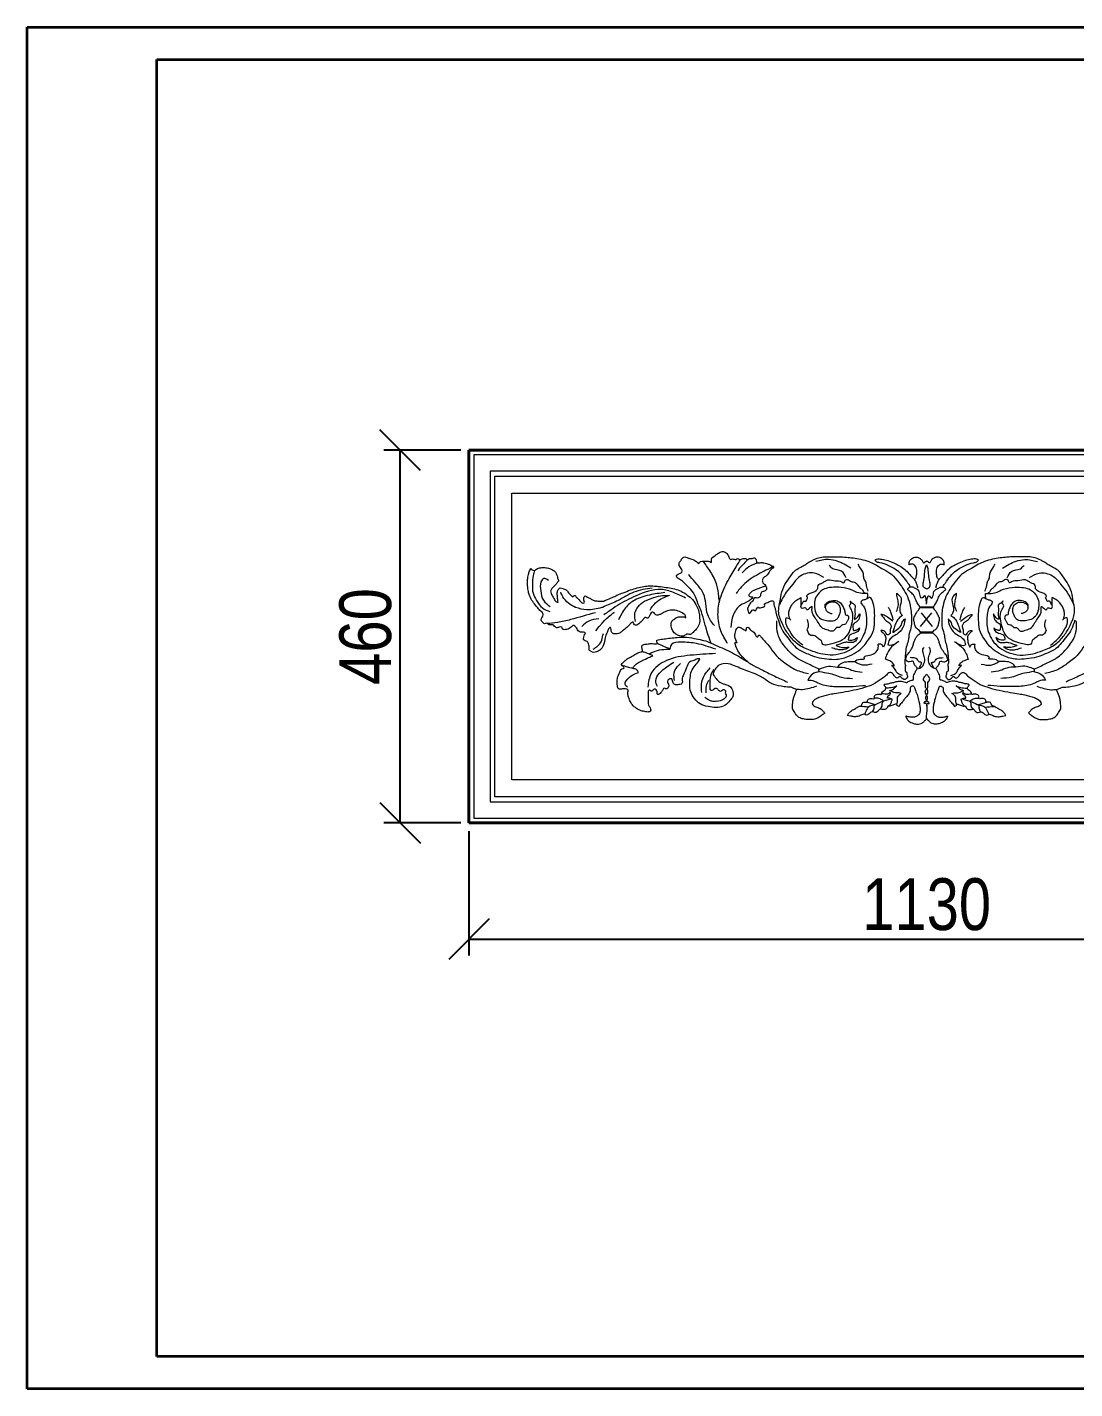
# Model space of a CAD drawing. Header units: millimetres. Extents: x 0 to 2376, y 0 to 1680.
# Drawn here: x 0 to 1293, y 0 to 1680 of the extents above; entities that cross this region are included whole.
import ezdxf

# ---------------------------------------------------------------- set-up
doc = ezdxf.new("R2010")
doc.units = ezdxf.units.MM
doc.layers.get('0').update_dxf_attribs({"lineweight": 35})
for name, color, linetype, lineweight in [('Архио', 252, 'Continuous', 40), ('ПВХ', 96, 'Continuous', 20), ('Размеры и Текст', 185, 'Continuous', 9)]:
    doc.layers.add(name, color=color, linetype=linetype, lineweight=lineweight)
doc.styles.add('Размер', font='arial.ttf', dxfattribs={"width": 0.8})
doc.dimstyles.new('M 1-1_h36_(M 1-8)', dxfattribs={"dimscale": 2, "dimtxt": 32, "dimasz": 25, "dimexe": 10, "dimexo": 5, "dimgap": 5, "dimtad": 1, "dimdec": 0, "dimtxsty": 'Размер', "dimblk": 'OBLIQUE', "dimcen": 2.5, "dimadec": 0, "dimazin": 0, "dimtfac": 1, "dimtdec": 0, "dimtmove": 0, "dimatfit": 3, "dimfxl": 0, "dimarcsym": 0})

# ---------------------------------------------------------------- blocks, each defined once
blk = doc.blocks.new('A$C49AA496E')
for p, q in [((0, 0), (0, 210)), ((0, 210), (297, 210)), ((20, 5), (20, 205)), ((20, 205), (292, 205)), ((292, 5), (20, 5)), ((297, 0), (0, 0))]:
    blk.add_line(p, q)
blk = doc.blocks.new('_Oblique')
at = {"color": 0, "linetype": 'ByBlock', "lineweight": -2}
blk.add_line((-0.5, -0.5), (0.5, 0.5), dxfattribs=at)
blk = doc.blocks.new('*D13')
at = {"layer": 'Defpoints', "color": 0, "transparency": 16777216}
for p in [(545.4, 698.2), (1675.4, 698.2), (1675.4, 554.8)]:
    blk.add_point(p, dxfattribs=at)
at = {"layer": 'Размеры и Текст', "color": 0, "lineweight": -2, "transparency": 16777216}
for p, q in [((545.4, 688.2), (545.4, 534.8)), ((1675.4, 688.2), (1675.4, 534.8)), ((545.4, 554.8), (1675.4, 554.8))]:
    blk.add_line(p, q, dxfattribs=at)
at = {"layer": 'Размеры и Текст', "color": 0, "lineweight": -2, "transparency": 16777216, "xscale": 50, "yscale": 50, "zscale": 50, "rotation": 180}
blk.add_blockref('_Oblique', (545.4, 554.8), dxfattribs=at)
at = {"layer": 'Размеры и Текст', "color": 0, "lineweight": -2, "transparency": 16777216, "xscale": 50, "yscale": 50, "zscale": 50}
blk.add_blockref('_Oblique', (1675.4, 554.8), dxfattribs=at)
at = {"layer": 'Размеры и Текст', "color": 0, "transparency": 16777216, "insert": (1110.4, 597.5), "char_height": 64, "attachment_point": 5, "style": 'Размер'}
blk.add_mtext('1130', dxfattribs=at)
blk = doc.blocks.new('*D14')
at = {"layer": 'Defpoints', "color": 0, "transparency": 16777216}
for p in [(460.4, 1158.2), (545.4, 1158.2), (545.4, 698.2)]:
    blk.add_point(p, dxfattribs=at)
at = {"layer": 'Размеры и Текст', "color": 0, "lineweight": -2, "transparency": 16777216}
for p, q in [((535.4, 1158.2), (440.4, 1158.2)), ((460.4, 698.2), (460.4, 1158.2)), ((535.4, 698.2), (440.4, 698.2))]:
    blk.add_line(p, q, dxfattribs=at)
at = {"layer": 'Размеры и Текст', "color": 0, "lineweight": -2, "transparency": 16777216, "xscale": 50, "yscale": 50, "zscale": 50}
for p, rotation in [((460.4, 1158.2), 90), ((460.4, 698.2), 270)]:
    blk.add_blockref('_Oblique', p, dxfattribs=dict(at, rotation=rotation))
at = {"layer": 'Размеры и Текст', "color": 0, "transparency": 16777216, "insert": (417.7, 928.2), "char_height": 64, "attachment_point": 5, "rotation": 90, "style": 'Размер'}
blk.add_mtext('460', dxfattribs=at)

msp = doc.modelspace()

# ---------------------------------------------------------------- linework, layer by layer
at = {"layer": 'Архио'}
for p, q in [((545.4, 1158.2), (1675.4, 1158.2)), ((545.4, 1158.2), (545.4, 698.2)), ((545.4, 698.2), (1675.4, 698.2))]:
    msp.add_line(p, q, dxfattribs=at)
at = {"layer": 'ПВХ'}
for p, q in [((1669.4, 1152.2), (551.4, 1152.2)), ((551.4, 1152.2), (551.4, 704.2)), ((1649.4, 1132.2), (571.4, 1132.2)), ((571.4, 1132.2), (571.4, 724.2)), ((577.4, 730.2), (577.4, 1126.2)), ((577.4, 1126.2), (1643.4, 1126.2)), ((598.4, 751.2), (598.4, 1105.2)), ((598.4, 1105.2), (1622.4, 1105.2)), ((1119, 964.4), (1101.8, 964.4)), ((1119, 963.5), (1101.8, 963.5)), ((1103, 940.7), (1116.7, 957.3)), ((1117.8, 940.7), (1104.1, 957.3)), ((1118.1, 933.5), (1102.7, 933.5)), ((1118.1, 932.4), (1102.7, 932.4)), ((1622.4, 751.2), (598.4, 751.2)), ((571.4, 724.2), (1649.4, 724.2)), ((1643.4, 730.2), (577.4, 730.2)), ((551.4, 704.2), (1669.4, 704.2))]:
    msp.add_line(p, q, dxfattribs=at)
for points in [[(844.4, 919.8), (842.8, 924), (839.1, 935.4), (835.3, 948.9), (831.1, 962), (828.1, 969.1), (825.1, 977.3), (819.2, 986.1), (812.2, 993.3), (809.9, 995.5), (805.6, 998.6), (801.9, 1001.6), (801.6, 1003.4), (803.6, 1005.2), (806.7, 1006.4), (808.2, 1007.7), (808.2, 1010.7), (804.9, 1015.9), (804.8, 1018.3), (806.5, 1021.6), (809.3, 1025.2), (810.4, 1026.1), (816.4, 1025), (821.7, 1023.4), (826.6, 1020.2), (828.8, 1017.9)], [(828.8, 1017.9), (831.4, 1020.7), (835.1, 1021.3), (840.8, 1021), (842.7, 1020.6), (844.4, 1019.7), (844.9, 1021.5), (845.4, 1025.2), (847.9, 1027.2), (851.1, 1029.4), (854.5, 1031.7), (859, 1033), (861.8, 1032.2), (865.3, 1028.5), (866.2, 1026.2), (868.5, 1023.3), (870.7, 1023.9), (875, 1023.4), (877.1, 1024.4), (879, 1023.2), (881.4, 1023.7), (883.8, 1024.5), (888, 1023.7), (888.9, 1023), (890.7, 1024.2), (894.4, 1024.4), (897.8, 1025.1), (899.2, 1024.1), (900.1, 1022.4), (900.4, 1019.5), (905, 1019.3), (909.3, 1019), (912.9, 1018.1), (916.6, 1016.9), (919.3, 1015.4), (921.4, 1014.4), (918.1, 1010.6), (914.3, 1005.1), (911.4, 1002.4), (908, 999.2), (907.6, 997.9), (907.6, 996), (908.9, 993.5), (910.7, 992.2), (912, 990.3), (912.6, 988.3), (912.5, 986.4), (910.1, 984.1), (906.5, 982.8), (905.6, 981.1), (905.3, 978.6), (904.2, 976.6), (901.3, 975.6), (898.5, 976.1), (897.1, 975.2), (896.2, 972.9), (892.9, 969.6), (890.5, 965.4), (889.4, 963.2), (890.1, 959.3), (891.1, 956.5)], [(942.6, 1002.9), (946.9, 1008.6), (953.5, 1013.1), (959.3, 1016.1), (963.6, 1019), (969.6, 1022.6), (977, 1025.4), (984.7, 1026.6), (993, 1026.4), (1001.9, 1026.7), (1011.5, 1026), (1019.7, 1025.2), (1029, 1023.6), (1038.9, 1020.6), (1046.2, 1017.4), (1055.2, 1012.2), (1064.9, 1006.5), (1073.5, 997.9), (1081, 987.5), (1086.6, 977.4), (1090.2, 966), (1091.5, 957), (1091.6, 946.2), (1091.5, 941.2), (1089, 932), (1087.5, 923), (1085.3, 915.1), (1084.1, 906.2), (1083.7, 901.3), (1083.4, 895.6)], [(1088.8, 1016.7), (1088.7, 1018.8), (1089.1, 1020.9), (1090.4, 1023), (1092.9, 1024.9), (1095.8, 1026.1), (1099.2, 1026), (1102.3, 1024.5), (1104.4, 1022.7), (1105.4, 1021.1)], [(1132, 1016.7), (1132.1, 1018.8), (1131.7, 1020.9), (1130.4, 1023), (1127.9, 1024.9), (1125, 1026.1), (1121.6, 1026), (1118.5, 1024.5), (1116.4, 1022.7), (1115.4, 1021.1)], [(1278.2, 1002.9), (1273.9, 1008.6), (1267.3, 1013.1), (1261.5, 1016.1), (1257.2, 1019), (1251.2, 1022.6), (1243.8, 1025.4), (1236.1, 1026.6), (1227.8, 1026.4), (1218.9, 1026.7), (1209.3, 1026), (1201.1, 1025.2), (1191.8, 1023.6), (1181.9, 1020.6), (1174.6, 1017.4), (1165.7, 1012.2), (1155.9, 1006.5), (1147.3, 997.9), (1139.8, 987.5), (1134.3, 977.4), (1130.6, 966), (1129.3, 957), (1129.2, 946.2), (1129.3, 941.2), (1131.8, 932), (1133.3, 923), (1135.5, 915.1), (1136.7, 906.2), (1137.1, 901.3), (1137.4, 895.6)], [(634.4, 948.7), (634.9, 950.3), (636.1, 952.3), (636.9, 954.8), (636.7, 956.8), (635, 958.7), (631.3, 962.3), (627.6, 967), (623, 972.8), (619.8, 979.9), (618.4, 985.3), (617.7, 993.1), (617.8, 998.4), (618.9, 1004.7), (620.2, 1009.1), (621.7, 1011.7), (622, 1012.1)], [(622, 1012.1), (622.7, 1011), (624.7, 1010), (626.6, 1009.8), (628.6, 1011.3), (634.1, 1013.1), (639, 1013.2), (645, 1012.2), (648.6, 1010.4), (652.1, 1007.6), (653.5, 1004.6), (654.6, 1001.4), (655, 999.3), (656, 997.9), (654.7, 995.1), (652.3, 992.1), (650.9, 990.9), (647.6, 987.4), (646.2, 984.3), (648.1, 978.7), (650.2, 975.1), (653.1, 971.1), (655.3, 970.4)], [(626.3, 1009.7), (624.6, 1003.4), (623.7, 992.9), (624.5, 981.5), (628.7, 972.8), (636.2, 963.4), (645.4, 958.9)], [(833.9, 1021.3), (843.5, 1007.7), (851.1, 991.5), (853.4, 977.7), (854.4, 970.3)], [(864.7, 919.5), (856.4, 935.4), (852.8, 955.5), (855.7, 975.3), (865.3, 997.5), (875.2, 1014.3), (880.8, 1023.4)], [(921.4, 1014.4), (902.7, 1005.1), (883.8, 991.5), (875.2, 981.3)], [(888.8, 1022.6), (883.2, 1016.4), (878.6, 1011.2), (877.8, 1008.8)], [(903, 1019), (890.8, 1014.3), (882.8, 1006.7)], [(1016.9, 1012.4), (999.9, 1021.2), (989.3, 1023.2), (973.7, 1020.7)], [(1011.1, 1000.5), (1005.4, 1008.7), (994.7, 1011.9), (990.2, 1016)], [(1038.4, 984.3), (1036.2, 991), (1035.2, 995.7), (1033, 1000.1), (1032.4, 1005.5), (1027.3, 1014.7), (1026, 1017.6)], [(1046.4, 1022.6), (1048.7, 1023.8), (1055, 1023.5), (1062.6, 1021.8), (1070.6, 1018.8), (1077, 1015.4), (1083.5, 1011.1), (1088.7, 1005.4), (1092.1, 1002), (1095.4, 998.6)], [(1086.8, 986.1), (1087.4, 987.4), (1088.1, 988), (1089.1, 988.9), (1089.6, 989.4), (1088, 993.2), (1085.8, 996.4), (1079.3, 1004.8), (1072.5, 1010.6), (1062.9, 1015.8), (1052.6, 1019.3), (1048.3, 1020.5), (1046.4, 1022.6)], [(1095.4, 998.6), (1096.9, 1000.4), (1098, 1003.9), (1098.2, 1008.6), (1098, 1011.7), (1096.5, 1014.7), (1094.6, 1016.8), (1092.3, 1017.5), (1090.6, 1017.4), (1088.8, 1016.7)], [(1105.4, 1021.1), (1105.6, 1020.3), (1106.5, 1019.2), (1107.5, 1019.1), (1108.2, 1019.9), (1109.1, 1020.7), (1110.4, 1021)], [(1110.4, 986.9), (1106.3, 989.9), (1106.5, 995.3), (1107.8, 1004), (1108.7, 1011.6), (1110.4, 1016.5)], [(1115.4, 1021.1), (1115.2, 1020.3), (1114.3, 1019.2), (1113.3, 1019.1), (1112.6, 1019.9), (1111.7, 1020.7), (1110.4, 1021)], [(1110.4, 986.9), (1114.5, 989.9), (1114.3, 995.3), (1113, 1004), (1112.1, 1011.6), (1110.4, 1016.5)], [(1125.4, 998.6), (1123.9, 1000.4), (1122.8, 1003.9), (1122.6, 1008.6), (1122.8, 1011.7), (1124.3, 1014.7), (1126.2, 1016.8), (1128.5, 1017.5), (1130.2, 1017.4), (1132, 1016.7)], [(1174.4, 1022.6), (1172.1, 1023.8), (1165.8, 1023.5), (1158.2, 1021.8), (1150.2, 1018.8), (1143.8, 1015.4), (1137.3, 1011.1), (1132.1, 1005.4), (1128.7, 1002), (1125.4, 998.6)], [(1134, 986.1), (1133.4, 987.4), (1132.7, 988), (1131.7, 988.9), (1131.2, 989.4), (1132.8, 993.2), (1135, 996.4), (1141.5, 1004.8), (1148.3, 1010.6), (1157.9, 1015.8), (1168.2, 1019.3), (1172.5, 1020.5), (1174.4, 1022.6)], [(1182.4, 984.3), (1184.6, 991), (1185.6, 995.7), (1187.8, 1000.1), (1188.4, 1005.5), (1193.5, 1014.7), (1194.8, 1017.6)], [(1203.9, 1012.4), (1220.9, 1021.2), (1231.5, 1023.2), (1247.1, 1020.7)], [(1209.7, 1000.5), (1215.4, 1008.7), (1226.1, 1011.9), (1230.6, 1016)], [(643.5, 997.4), (637.6, 999.7), (634.3, 995.7), (633.9, 984.6), (637.2, 973), (645.8, 965.2)], [(848.3, 941.6), (840.2, 954.8), (837.6, 969), (835, 980.9), (826.6, 992.9), (818.6, 1002.2), (816.6, 1004.5)], [(930, 949), (929, 952.1), (927.7, 959.3), (928.9, 969), (930.9, 980), (935.5, 992.3), (942.6, 1002.9)], [(983.5, 1000.9), (971.5, 1006.4), (955.2, 1003.1), (945.1, 993), (937.1, 982.8), (928.6, 967.5)], [(985.3, 963.4), (985.2, 967.3), (988.8, 971), (996.5, 972.7), (1002.8, 970.7), (1006.7, 966), (1008.8, 961.2), (1009.7, 957), (1010.2, 954.8), (1012.6, 954.6), (1013.6, 953.6), (1013.6, 949.1), (1011.8, 946.3), (1010.2, 943.3), (1007.3, 942.8), (1004.4, 940.8), (1002.8, 939.4), (1000, 939.5), (997.4, 937.3), (994.6, 934.9), (988.7, 935.9), (982.4, 938.3), (977.6, 943.8), (973.8, 949.8), (970.2, 955), (969, 959.2), (969, 963), (969.1, 965), (965.8, 963.1), (962.8, 961.2), (960.6, 963.6), (956, 963.1), (955.2, 965.4), (957, 969.3), (958.6, 971.7), (961.8, 971.8), (962.3, 973.7), (963.5, 975.7), (962.6, 977.7), (965.5, 981.1), (974.1, 985), (976.1, 988), (976.3, 991.1), (981.8, 994.4), (985.3, 996.7), (988.5, 998), (997.5, 997.1), (1005.7, 995.5), (1008.1, 994.4), (1009.8, 997.6), (1014.1, 998), (1018.3, 995.6), (1021.4, 995.3), (1024.4, 992.6), (1028.1, 988.4), (1031.4, 985.2), (1033.9, 982), (1035.2, 981.3)], [(1095.4, 998.6), (1097.5, 994), (1098.7, 990.6), (1099.1, 988.1)], [(1125.4, 998.6), (1123.3, 994), (1122.1, 990.6), (1121.7, 988.1)], [(1235.5, 963.4), (1235.6, 967.3), (1232, 971), (1224.3, 972.7), (1218, 970.7), (1214.1, 966), (1212, 961.2), (1211.1, 957), (1210.6, 954.8), (1208.2, 954.6), (1207.2, 953.6), (1207.2, 949.1), (1209, 946.3), (1210.6, 943.3), (1213.5, 942.8), (1216.4, 940.8), (1218, 939.4), (1220.8, 939.5), (1223.4, 937.3), (1226.2, 934.9), (1232.1, 935.9), (1238.4, 938.3), (1243.2, 943.8), (1247, 949.8), (1250.6, 955), (1251.8, 959.2), (1251.8, 963), (1251.7, 965), (1255, 963.1), (1258, 961.2), (1260.2, 963.6), (1264.8, 963.1), (1265.6, 965.4), (1263.8, 969.3), (1262.2, 971.7), (1259, 971.8), (1258.5, 973.7), (1257.3, 975.7), (1258.2, 977.7), (1255.3, 981.1), (1246.7, 985), (1244.7, 988), (1244.5, 991.1), (1239, 994.4), (1235.5, 996.7), (1232.3, 998), (1223.3, 997.1), (1215.1, 995.5), (1212.8, 994.4), (1211, 997.6), (1206.7, 998), (1202.5, 995.6), (1199.4, 995.3), (1196.4, 992.6), (1192.7, 988.4), (1189.4, 985.2), (1186.9, 982), (1185.6, 981.3)], [(1237.3, 1000.9), (1249.3, 1006.4), (1265.6, 1003.1), (1275.8, 993), (1283.7, 982.8), (1292.2, 967.5)], [(1290.8, 949), (1291.8, 952.1), (1293.1, 959.3), (1291.9, 969), (1289.9, 980), (1285.3, 992.3), (1278.2, 1002.9)], [(655.3, 970.4), (654.9, 973.8), (654.5, 978.5), (654.5, 983.5), (656.5, 986.9), (658.1, 988.4)], [(658.1, 988.4), (661.2, 987.3), (665.3, 985.7), (668.3, 982.3), (672.2, 978.2), (673.5, 977.3), (674.7, 978.3), (676.3, 979), (677.3, 977.7), (679.8, 975.1), (682.9, 971.4), (685.7, 969.6), (687.7, 969.6), (687.6, 971.9), (687.3, 974.4), (687.7, 977), (688.8, 978.3)], [(787.3, 982.5), (768.3, 979.4), (750, 973.1), (738.6, 963.6), (730, 948.9)], [(787.3, 982.5), (768.3, 979.4), (750, 973.1), (738.6, 963.6), (730, 948.9)], [(751.1, 946.7), (750, 955.5), (752.7, 962.8), (759.5, 970.2), (771.1, 975.5), (782, 978.4), (791.2, 979)], [(751.1, 946.7), (750, 955.5), (752.7, 962.8), (759.5, 970.2), (771.1, 975.5), (782, 978.4), (791.2, 979)], [(768.9, 960.8), (775.8, 969.8), (784.2, 975.5), (793.4, 979.2)], [(911.9, 990.5), (898.7, 985.9), (892.1, 981.3), (891.1, 978), (895.4, 977), (891.4, 972.4), (880.5, 966.8), (871.6, 954.5), (868.6, 939.3)], [(927.5, 948.3), (931.6, 937.2), (937.2, 928.7), (944.2, 920.1), (950.8, 913.3), (964, 906.7), (974.8, 902.7), (987.2, 900.6), (999, 900.1), (1015, 904.2), (1026.1, 910.6), (1034, 918.1), (1039.1, 925.1), (1045.1, 936.8), (1046.2, 948.6), (1046.1, 959.2), (1044.4, 969.4), (1040.3, 976.4), (1035.6, 974.1), (1030.3, 972.2), (1029.5, 971.3), (1032.4, 965.5), (1035.3, 957.5), (1036.1, 949.5), (1035.8, 940.4), (1033, 930.9), (1027.3, 921), (1017.5, 912.6), (1005.4, 907.2), (991.4, 905.3), (979.2, 907), (967, 910.8), (951.2, 918.9), (940.8, 929.6), (936.8, 935.3), (933.2, 941.9), (931, 947.2), (930, 949)], [(941.6, 949.6), (940.2, 956.2), (941.1, 961.2), (945, 968.6), (949.7, 973.1), (955.4, 976.5)], [(955.6, 967), (955.6, 971.1), (955.4, 976.5)], [(1037.7, 981.4), (1032.8, 981.3), (1024.8, 982.5), (1018.6, 985.3), (1005, 988.8), (992.8, 988.8), (984.4, 986.9), (975.9, 980.1), (972.4, 972.8), (972.1, 963.9), (974.6, 955.5), (979.9, 950.1), (986.9, 947.9), (993.1, 947.5), (999.4, 949.6), (1002, 953.3), (1004, 961.1), (1002.3, 966.8), (997.2, 970.4), (989, 969.4), (987.6, 968.5), (985.3, 964.6), (986, 961.3), (988.7, 958.2), (992.2, 956.8), (993.6, 956.6)], [(1037.1, 974.9), (1037.7, 978.2), (1037.7, 981.4)], [(1073.1, 959.1), (1075.4, 965.7), (1075.1, 972.2), (1073.7, 978.8), (1073.4, 981.6)], [(1073.4, 981.6), (1078.8, 975.4), (1077.9, 966.5), (1077.9, 957.7), (1080.5, 954.3)], [(1084.4, 899.6), (1085.1, 902.3), (1086.5, 905.8), (1088.6, 908), (1090.7, 911.2), (1091.9, 913), (1093.7, 917.5), (1095.1, 921.9), (1096.7, 925.7), (1098.5, 928.5), (1100.1, 930.3), (1101.9, 931.6), (1102.7, 932.4), (1101.9, 935), (1098.4, 938), (1095.8, 942.5), (1095.1, 946.5), (1094.5, 950.1), (1096.3, 954.4), (1098.5, 958.7), (1100.8, 961.4), (1101.8, 963.9), (1099.6, 968.6), (1097, 973.6), (1094, 979.5), (1090, 983.5), (1086.8, 986.1)], [(1110.4, 968.2), (1109.7, 974.5), (1108, 978.6), (1105.6, 976.5), (1104.5, 975.6), (1102.1, 980.6), (1100, 985.6), (1096.5, 987.5), (1092.6, 989.3), (1089.1, 988.9)], [(1110.4, 968.2), (1111.1, 974.5), (1112.8, 978.6), (1115.2, 976.5), (1116.3, 975.6), (1118.7, 980.6), (1120.8, 985.6), (1124.3, 987.5), (1128.2, 989.3), (1131.7, 988.9)], [(1136.4, 899.6), (1135.7, 902.3), (1134.3, 905.8), (1132.2, 908), (1130.1, 911.2), (1128.9, 913), (1127.1, 917.5), (1125.7, 921.9), (1124.1, 925.7), (1122.3, 928.5), (1120.7, 930.3), (1118.9, 931.6), (1118.1, 932.4), (1118.9, 935), (1122.4, 938), (1125, 942.5), (1125.7, 946.5), (1126.3, 950.1), (1124.5, 954.4), (1122.3, 958.7), (1120, 961.4), (1119, 963.9), (1121.2, 968.6), (1123.8, 973.6), (1126.8, 979.5), (1130.8, 983.5), (1134, 986.1)], [(1147.4, 981.6), (1142, 975.4), (1142.9, 966.5), (1142.9, 957.7), (1140.3, 954.3)], [(1147.7, 959.1), (1145.4, 965.7), (1145.7, 972.2), (1147.1, 978.8), (1147.4, 981.6)], [(1293.3, 948.3), (1289.2, 937.2), (1283.6, 928.7), (1276.6, 920.1), (1270, 913.3), (1256.8, 906.7), (1246, 902.7), (1233.6, 900.6), (1221.8, 900.1), (1205.8, 904.2), (1194.7, 910.6), (1186.8, 918.1), (1181.7, 925.1), (1175.7, 936.8), (1174.6, 948.6), (1174.7, 959.2), (1176.4, 969.4), (1180.5, 976.4), (1185.2, 974.1), (1190.5, 972.2), (1191.3, 971.3), (1188.4, 965.5), (1185.5, 957.5), (1184.7, 949.5), (1185, 940.4), (1187.8, 930.9), (1193.5, 921), (1203.3, 912.6), (1215.4, 907.2), (1229.4, 905.3), (1241.6, 907), (1253.8, 910.8), (1269.6, 918.9), (1280, 929.6), (1284, 935.3), (1287.6, 941.9), (1289.8, 947.2), (1290.8, 949)], [(1183.7, 974.9), (1183.1, 978.2), (1183.1, 981.4)], [(1183.1, 981.4), (1188, 981.3), (1196, 982.5), (1202.2, 985.3), (1215.8, 988.8), (1228, 988.8), (1236.4, 986.9), (1244.9, 980.1), (1248.4, 972.8), (1248.7, 963.9), (1246.2, 955.5), (1240.9, 950.1), (1233.9, 947.9), (1227.7, 947.5), (1221.4, 949.6), (1218.8, 953.3), (1216.8, 961.1), (1218.5, 966.8), (1223.6, 970.4), (1231.8, 969.4), (1233.2, 968.5), (1235.5, 964.6), (1234.8, 961.3), (1232.1, 958.2), (1228.6, 956.8), (1227.2, 956.6)], [(1265.2, 967), (1265.2, 971.1), (1265.4, 976.5)], [(1279.2, 949.6), (1280.6, 956.2), (1279.7, 961.2), (1275.8, 968.6), (1271.1, 973.1), (1265.4, 976.5)], [(891.1, 956.5), (893.4, 958.4), (895.1, 960.6), (897.2, 961), (899.1, 960.1), (900, 961), (901.1, 963.3), (902.4, 964.6), (903.3, 963.8), (905.1, 963.4), (907.9, 964.3), (909.3, 964.7), (910.5, 966.5), (910.3, 968.4), (912.4, 969.6), (915.7, 970.8), (919.5, 972.3), (921.2, 971.6), (921.6, 969.4), (923.2, 963.2), (924.4, 957.8), (925, 955.2), (926.1, 951.4), (927.5, 948.3)], [(962.8, 936.1), (967.6, 930), (970.9, 930), (975.9, 926.4), (980, 923.3), (981.1, 919.9), (993.7, 919.7), (1003.9, 922.8), (1013.6, 931.2), (1017.2, 940.2), (1019.2, 950.1), (1017.2, 961.8), (1015.4, 967.3), (1017, 969.1), (1016.1, 971.8), (1018.8, 969.5), (1021.9, 967), (1021.7, 961.4), (1021.9, 954.2), (1021.5, 949.4), (1024.4, 951.2), (1027.8, 956.2)], [(1069.1, 948.6), (1066.3, 958.3), (1063.1, 964)], [(1151.7, 948.6), (1154.5, 958.3), (1157.7, 964)], [(1258, 936.1), (1253.3, 930), (1249.9, 930), (1244.9, 926.4), (1240.8, 923.3), (1239.7, 919.9), (1227.1, 919.7), (1216.9, 922.8), (1207.2, 931.2), (1203.6, 940.2), (1201.6, 950.1), (1203.6, 961.8), (1205.4, 967.3), (1203.8, 969.1), (1204.7, 971.8), (1202, 969.5), (1198.9, 967), (1199.1, 961.4), (1198.9, 954.2), (1199.3, 949.4), (1196.4, 951.2), (1193, 956.2)], [(701.4, 957.6), (670.9, 949.1), (654.6, 945.4), (642.1, 944.1)], [(705.5, 950.1), (693.3, 947.1), (684.9, 940.7)], [(977.7, 887.9), (963.1, 894.8), (949.9, 901.7), (936.6, 914.3), (927.5, 928.8), (925.3, 941.1), (925.6, 947.7)], [(957.6, 917.4), (946.8, 927.1), (939.8, 937.5), (936.6, 945.4), (936.9, 951.2)], [(936.9, 951.2), (939.8, 950.8), (942.7, 948.5)], [(962.8, 936.1), (964.6, 942.2), (963, 949.2)], [(1027.8, 956.2), (1027.6, 952.4), (1024.4, 946.7), (1019.9, 943.3), (1019.5, 937.7), (1020.1, 935.7)], [(1068.8, 947.2), (1062, 952), (1056.6, 954.9), (1054, 955.4)], [(1054, 955.4), (1057.1, 951.5), (1060, 948), (1064.8, 944.6), (1066.5, 941.5), (1065.4, 936.4), (1065.4, 932.1)], [(1083.9, 950), (1082.2, 941.8), (1075.4, 932.4), (1068.8, 928.1), (1064.5, 924.1), (1062.6, 917.9)], [(1080.5, 954.3), (1075.9, 950.6), (1071.9, 943.5), (1069.7, 937.5), (1068.5, 933)], [(1068.5, 933), (1072.8, 936.1), (1078.8, 941.8), (1080.2, 945.8), (1083.9, 950)], [(1136.9, 950), (1138.6, 941.8), (1145.4, 932.4), (1152, 928.1), (1156.3, 924.1), (1158.3, 917.9)], [(1152.3, 933), (1148, 936.1), (1142, 941.8), (1140.6, 945.8), (1136.9, 950)], [(1140.3, 954.3), (1144.9, 950.6), (1148.9, 943.5), (1151.1, 937.5), (1152.3, 933)], [(1152, 947.2), (1158.8, 952), (1164.2, 954.9), (1166.8, 955.4)], [(1166.8, 955.4), (1163.7, 951.5), (1160.8, 948), (1156, 944.6), (1154.3, 941.5), (1155.4, 936.4), (1155.4, 932.1)], [(1193, 956.2), (1193.2, 952.4), (1196.4, 946.7), (1200.9, 943.3), (1201.3, 937.7), (1200.7, 935.7)], [(1243.1, 887.9), (1257.7, 894.8), (1270.9, 901.7), (1284.2, 914.3), (1293.3, 928.8), (1295.5, 941.1), (1295.2, 947.7)], [(1258, 936.1), (1256.2, 942.2), (1257.8, 949.2)], [(1263.2, 917.4), (1274, 927.1), (1281, 937.5), (1284.2, 945.4), (1284, 951.2)], [(1284, 951.2), (1281, 950.8), (1278.1, 948.5)], [(777.2, 923.9), (780.9, 924.5), (788, 925.4), (796.3, 926.5), (804.4, 927.2), (811, 927.5), (823.4, 925.9), (833.4, 923.9), (841.7, 921.2), (844.4, 919.8)], [(876.4, 920.1), (873.7, 928.4), (874.8, 935.3), (877.8, 939.7), (882.8, 938.1), (887.4, 935.1)], [(887.4, 935.1), (887.9, 937.7), (888.6, 939.5), (893.5, 936.1), (897.9, 932.2), (902, 927.7), (903.3, 929.7), (905.8, 927.9), (910.2, 922.8), (915.6, 916.8), (923.2, 906.3), (935.5, 895.8), (948.9, 887.2), (964.6, 882.5)], [(1024.9, 926.9), (1023.3, 923.5), (1019.5, 921), (1013.6, 921), (1008.8, 920.8), (1003.2, 918.8), (998.5, 917.4)], [(1027.4, 938.8), (1026.2, 935.5), (1021.5, 932.5), (1014.9, 928.9), (1013.8, 925.3), (1013.6, 924)], [(1013.6, 924), (1016.7, 923.5), (1022.2, 925.1), (1024.9, 926.9)], [(1020.1, 935.7), (1024.2, 936.4), (1027.4, 938.8)], [(1065.4, 932.1), (1062.3, 930.1), (1058.3, 934.7), (1054, 935.5)], [(1054, 935.5), (1057.4, 931.8), (1059.4, 929), (1059.7, 923.6), (1058.8, 918.7), (1057.1, 915)], [(1155.4, 932.1), (1158.5, 930.1), (1162.5, 934.7), (1166.8, 935.5)], [(1166.8, 935.5), (1163.4, 931.8), (1161.4, 929), (1161.1, 923.6), (1162, 918.7), (1163.7, 915)], [(1193.4, 938.8), (1194.6, 935.5), (1199.3, 932.5), (1205.9, 928.9), (1207, 925.3), (1207.2, 924)], [(1200.7, 935.7), (1196.6, 936.4), (1193.4, 938.8)], [(1195.9, 926.9), (1197.5, 923.5), (1201.3, 921), (1207.2, 921), (1212, 920.8), (1217.6, 918.8), (1222.3, 917.4)], [(1207.2, 924), (1204.1, 923.5), (1198.6, 925.1), (1195.9, 926.9)], [(1333.4, 935.1), (1332.9, 937.7), (1332.2, 939.5), (1327.3, 936.1), (1322.9, 932.2), (1318.8, 927.7), (1317.5, 929.7), (1315, 927.9), (1310.6, 922.8), (1305.2, 916.8), (1297.6, 906.3), (1285.3, 895.8), (1271.9, 887.2), (1256.2, 882.5)], [(780.2, 856.9), (778.5, 856.7), (777.6, 858.3), (777.8, 860.3), (776.6, 862.3), (774.1, 863.4), (772.4, 862), (771.1, 860.9), (769.9, 861.1), (768.8, 862.2), (767.1, 861.3), (766.6, 857.3), (766.6, 853), (766.7, 847.2), (767.2, 843.3), (769.1, 840.2), (769.7, 837.3), (768.1, 835.4), (763.9, 835.4), (757.8, 836.6), (752.2, 839.4), (747.1, 844), (744.1, 848.8), (742.1, 854.7), (741.5, 858.6), (741.5, 862.5), (738.5, 863.6), (733.7, 863.4), (730.7, 863.3), (728.4, 869.5), (729.3, 878.8), (732.4, 886.1), (734.3, 888.5), (736.8, 889.4), (735.6, 891.3), (733.8, 892.7), (737, 897.5), (740.8, 900.6), (746, 903.5), (751.7, 906.7), (756.2, 909), (759.3, 910), (759.1, 913.6), (758.9, 916.7), (760.3, 917.9), (765, 918.9), (770.7, 919.5), (776.1, 919.2), (778, 919.6)], [(768.4, 906.4), (762.8, 908.4), (758.6, 909.6)], [(772.5, 904.6), (768.4, 906.5), (772.3, 909), (783.3, 912), (793.8, 912.8)], [(778, 919.6), (777.5, 921.5), (777.3, 923.1), (777.2, 923.9)], [(793.8, 912.8), (783.6, 917), (778, 919.6)], [(850.1, 912.6), (826.4, 919.5), (807, 921.2), (795.4, 918.2), (793.4, 912.9)], [(844.4, 919.8), (865.7, 910.4), (885.2, 899.5), (896.7, 892.4), (908.2, 886.5), (923, 879.1), (938.7, 872)], [(873.8, 920.4), (874.8, 921.1), (876.4, 920.1)], [(890.5, 896.2), (881, 905.3), (876.3, 912.4), (873.8, 920.4)], [(1014.9, 915.4), (1009.1, 912), (1005.2, 911.8), (999.1, 912.4), (993.3, 914.3)], [(998.5, 917.4), (1003, 915.6), (1010.4, 914.7), (1014.9, 915.4)], [(1035.8, 904.3), (1043.9, 906.4), (1049.3, 910.8), (1050.8, 916.2), (1050.6, 918.9)], [(1057.1, 915), (1054.7, 918.4), (1050.6, 918.9)], [(1076, 922.1), (1067.2, 915.3), (1062.3, 908.4), (1059.8, 902.3), (1059.1, 899.8)], [(1074.5, 921.1), (1065, 917.3), (1062.5, 917.8)], [(1098.9, 888.4), (1104.4, 890.7), (1107.1, 894.8), (1107.9, 901.9), (1106.1, 908.3), (1106.4, 913.7), (1107.4, 914.9)], [(1121.9, 888.4), (1116.4, 890.7), (1113.7, 894.8), (1112.9, 901.9), (1114.7, 908.3), (1114.4, 913.7), (1113.4, 914.9)], [(1144.8, 922.1), (1153.6, 915.3), (1158.5, 908.4), (1161, 902.3), (1161.7, 899.8)], [(1146.3, 921.1), (1155.8, 917.3), (1158.3, 917.8)], [(1163.7, 915), (1166.1, 918.4), (1170.2, 918.9)], [(1185, 904.3), (1176.9, 906.4), (1171.5, 910.8), (1170, 916.2), (1170.2, 918.9)], [(1222.3, 917.4), (1217.8, 915.6), (1210.4, 914.7), (1205.9, 915.4)], [(1205.9, 915.4), (1211.7, 912), (1215.6, 911.8), (1221.7, 912.4), (1227.5, 914.3)], [(1376.4, 919.8), (1355.1, 910.4), (1335.6, 899.5), (1324.1, 892.4), (1312.6, 886.5), (1297.8, 879.1), (1282.1, 872)], [(751.2, 887.8), (741.6, 890.4), (733.8, 892.7)], [(751.2, 887.8), (748.2, 889.5), (749.8, 892.2), (759.6, 898.6), (767.2, 902.2), (772.5, 904.6)], [(849.9, 907.1), (818.5, 905), (789.3, 898.5), (770.5, 882.8), (766.1, 865.9)], [(778.2, 866.5), (775.9, 873.7), (780.4, 882.8), (790, 891.2), (798.1, 896.7)], [(830.5, 900.8), (827.6, 900.5), (822.9, 898.7), (817.8, 896.6), (814, 889.8), (810.2, 881), (808.6, 875.4), (808.2, 870.2), (805.8, 869.2), (800.4, 868.7), (798.5, 869.5), (796.7, 873.4), (795.8, 875.9), (792.3, 875.3), (790.3, 872.9), (792.1, 867.9), (790.8, 864.5), (788.2, 863.7), (786.8, 864.4), (784.8, 862.6), (782.3, 859.2), (780.2, 856.9)], [(799, 873.9), (798.7, 882.8), (802.4, 890.6), (806.5, 894.8)], [(984.8, 833.8), (981.2, 831.1), (976.4, 827.9), (970.9, 826), (962.7, 825.8), (956.9, 826.8), (951.6, 829.1), (947.5, 834.4), (944.9, 839.3), (944.9, 843.7), (945.4, 849), (946.5, 853.3), (948.1, 857.9), (949.5, 861.5), (949.8, 862.2), (946.6, 864.1), (943.2, 865.6), (938.5, 865.9), (930.8, 866.8), (918.7, 870.3), (909.6, 876.4), (897.3, 882.7), (879.8, 889.3), (870.9, 893), (859.3, 894.6), (851.6, 891), (848.8, 886.9), (847, 881.5), (848.4, 879.1), (852.5, 873.8), (858.2, 870.3), (862.2, 869.1), (867.1, 867.1), (870.7, 862.2), (871.2, 854.3), (867.6, 849.1), (861.1, 843.1), (853, 840.8), (843.3, 841.3), (832.7, 844), (825.5, 849.8), (819.9, 857.9), (817.9, 866.7), (818.5, 877), (820.1, 885.3), (824.8, 892.5), (829.3, 898.4), (830.5, 900.8)], [(978, 884.9), (977.1, 886.7), (981.3, 889.4), (989.1, 891.5), (1000.4, 890.3)], [(1000.4, 890.3), (1005.5, 895.4), (1013.5, 897.3), (1021.4, 897.3)], [(1021.4, 897.3), (1028.7, 900.3), (1033.7, 901.3), (1033.3, 901.9), (1035.8, 904.3)], [(1043, 894.2), (1031.1, 892.9), (1021.4, 897.3)], [(1080.5, 879.9), (1073.1, 884.2), (1070.7, 888.9), (1067.5, 892.9), (1070.4, 892), (1069.5, 894.2), (1065.1, 898), (1059.3, 900.3)], [(1101.2, 889), (1103.7, 893.9), (1104.2, 896.3), (1102, 896.5), (1099.5, 899.2), (1095.1, 901.7), (1093.4, 901.7), (1090.2, 902.2)], [(1119.6, 889), (1117.1, 893.9), (1116.6, 896.3), (1118.8, 896.5), (1121.3, 899.2), (1125.7, 901.7), (1127.4, 901.7), (1130.6, 902.2)], [(1140.3, 879.9), (1147.7, 884.2), (1150.1, 888.9), (1153.3, 892.9), (1150.4, 892), (1151.3, 894.2), (1155.7, 898), (1161.5, 900.3)], [(1177.8, 894.2), (1189.7, 892.9), (1199.4, 897.3)], [(1199.4, 897.3), (1192.1, 900.3), (1187.1, 901.3), (1187.5, 901.9), (1185, 904.3)], [(1220.4, 890.3), (1215.3, 895.4), (1207.3, 897.3), (1199.4, 897.3)], [(1242.8, 884.9), (1243.7, 886.7), (1239.5, 889.4), (1231.7, 891.5), (1220.4, 890.3)], [(1236, 833.8), (1239.6, 831.1), (1244.4, 827.9), (1249.9, 826), (1258.1, 825.8), (1263.9, 826.8), (1269.2, 829.1), (1273.3, 834.4), (1275.9, 839.3), (1275.9, 843.7), (1275.4, 849), (1274.3, 853.3), (1272.7, 857.9), (1271.3, 861.5), (1271, 862.2), (1274.2, 864.1), (1277.6, 865.6), (1282.3, 865.9), (1290, 866.8), (1302.1, 870.3), (1311.2, 876.4), (1323.5, 882.7), (1341, 889.3), (1349.9, 893), (1361.5, 894.6), (1369.2, 891), (1372.1, 886.9), (1373.8, 881.5), (1372.4, 879.1), (1368.3, 873.8), (1362.6, 870.3), (1358.6, 869.1), (1353.7, 867.1), (1350.1, 862.2), (1349.6, 854.3), (1353.2, 849.1), (1359.8, 843.1), (1367.8, 840.8), (1377.5, 841.3), (1388.1, 844), (1395.3, 849.8), (1400.9, 857.9), (1402.9, 866.7), (1402.3, 877), (1400.7, 885.3), (1396, 892.5), (1391.5, 898.4), (1390.3, 900.8)], [(741, 865.8), (738.1, 869.2), (743.6, 877.9), (752.3, 883), (754.8, 883.6)], [(754.8, 883.6), (754, 885.5), (751.2, 887.8)], [(832.8, 859.1), (832.6, 869.8), (834.8, 878.2), (843.3, 889.4)], [(841.2, 873.9), (838.2, 867.3), (837.8, 858.6)], [(851.4, 848.4), (860.3, 851.5), (863.2, 856.4), (862, 858.2), (862.4, 859.8), (860.3, 862.5), (858.7, 862.3), (855.9, 860.4), (853.2, 862.5), (850.1, 864.1), (846.3, 862.1), (844.2, 861.4), (843, 866.3), (843.2, 874.7), (845.9, 884.9), (847.5, 887.9)], [(978, 884.9), (969.4, 881.9), (963.7, 874.5)], [(963.7, 874.5), (971.7, 873.3), (975.9, 871.2), (984.6, 868.2), (1002.8, 866.4), (1019.8, 866.7), (1034.8, 867.9)], [(978, 884.9), (989.6, 882.9), (997, 880.9), (1005.4, 877.9), (1018.9, 876.6)], [(1000.4, 890.3), (1011.5, 889.3), (1019.5, 886.1), (1030.9, 884.4)], [(1110.4, 828.3), (1110.5, 832.6), (1111.1, 836.7), (1110.7, 842.6), (1111.1, 845.5), (1113.5, 845.7), (1111.1, 848.7), (1109.2, 852.2), (1110.1, 855.6), (1111.8, 858.2), (1111.4, 862.3), (1109, 865.5), (1108.8, 871.3), (1106.4, 876), (1107.7, 878.4), (1110.4, 881.9)], [(1257.1, 874.5), (1249.1, 873.3), (1244.9, 871.2), (1236.2, 868.2), (1218, 866.4), (1201, 866.7), (1186.1, 867.9)], [(1220.4, 890.3), (1209.3, 889.3), (1201.3, 886.1), (1189.9, 884.4)], [(1242.8, 884.9), (1231.2, 882.9), (1223.8, 880.9), (1215.4, 877.9), (1201.9, 876.6)], [(1242.8, 884.9), (1251.4, 881.9), (1257.1, 874.5)], [(974.4, 867.1), (957, 862.6), (953.2, 862.7), (949.6, 862.9)], [(1012.7, 830.7), (1014.7, 834.1), (1018.5, 837.3), (1022.4, 839.3), (1025.2, 841.2), (1028, 842.3), (1030.2, 843.7), (1030.6, 845.2), (1031.7, 846.9), (1034, 847.3), (1036.6, 847.3), (1037.2, 847.9), (1037.3, 849.1), (1038.5, 850.7), (1043.3, 851.6), (1045.7, 851.6), (1046, 852.1), (1045.6, 853.9), (1046.4, 855.4), (1048.3, 856.6), (1051.5, 857.2), (1053.1, 857), (1054.3, 856.5), (1055.2, 858.6), (1056.7, 860.8), (1059, 862.3), (1059.8, 863.6), (1060, 865.5), (1058.9, 866.9), (1058.2, 867.8), (1057.7, 868.7)], [(1065.6, 859.2), (1061.9, 857.2), (1058.8, 857.2), (1054.9, 857.3)], [(1057.7, 868.7), (1059.4, 869.6), (1062, 869.8), (1064.1, 870.1), (1066.2, 871), (1068.8, 871.3), (1072.9, 872.5), (1075.7, 873.1), (1079.2, 873.1), (1082.4, 872.4), (1085.2, 871.6), (1085.8, 871.4)], [(1073.8, 867.4), (1068.6, 865.2), (1064.7, 864.7), (1061.2, 864.3), (1060, 864.4)], [(1062.1, 852), (1062.7, 854.7), (1065.4, 856.9), (1065.6, 859.2)], [(1064.5, 861.3), (1068.6, 862.9), (1071.3, 865.2), (1073.8, 867.4)], [(1079.1, 858), (1073.6, 858.8), (1070.1, 859), (1066.6, 860.8), (1064.5, 861.3)], [(1073.4, 844.1), (1074.4, 848.5), (1074.6, 853.2), (1076.4, 855.9), (1079.1, 858)], [(1094.8, 866.3), (1093.4, 867.1), (1091.4, 866.1), (1090, 865), (1090.1, 862.9), (1088.9, 858.5), (1085.9, 854.3), (1082.9, 850.9), (1080.2, 847), (1076.5, 842.7), (1076.3, 842)], [(1094.8, 866.3), (1096.6, 861.5), (1099.1, 855), (1100.9, 848.1), (1102, 842.8), (1102.4, 837.8), (1101.4, 833.1), (1098.3, 829.9), (1094.3, 828.6), (1088.7, 829), (1086.4, 829.4), (1084.6, 829.9), (1085.6, 827.3), (1088.3, 823.9), (1094.1, 821), (1099, 820.1), (1104.8, 821.4), (1107.4, 823.7), (1110.1, 826.7), (1110.4, 828.3)], [(1126, 866.3), (1124.2, 861.5), (1121.7, 855), (1119.9, 848.1), (1118.8, 842.8), (1118.4, 837.8), (1119.4, 833.1), (1122.5, 829.9), (1126.5, 828.6), (1132.1, 829), (1134.4, 829.4), (1136.2, 829.9), (1135.2, 827.3), (1132.5, 823.9), (1126.7, 821), (1121.8, 820.1), (1116, 821.4), (1113.4, 823.7), (1110.8, 826.7), (1110.4, 828.3)], [(1126, 866.3), (1127.4, 867.1), (1129.4, 866.1), (1130.8, 865), (1130.7, 862.9), (1131.9, 858.5), (1134.9, 854.3), (1137.9, 850.9), (1140.6, 847), (1144.3, 842.7), (1144.5, 842)], [(1163.1, 868.7), (1161.4, 869.6), (1158.8, 869.8), (1156.7, 870.1), (1154.6, 871), (1152, 871.3), (1147.9, 872.5), (1145.1, 873.1), (1141.6, 873.1), (1138.4, 872.4), (1135.6, 871.6), (1135, 871.4)], [(1141.7, 858), (1147.2, 858.8), (1150.7, 859), (1154.2, 860.8), (1156.3, 861.3)], [(1147.4, 844.1), (1146.4, 848.5), (1146.2, 853.2), (1144.4, 855.9), (1141.7, 858)], [(1147, 867.4), (1152.2, 865.2), (1156.1, 864.7), (1159.6, 864.3), (1160.8, 864.4)], [(1156.3, 861.3), (1152.2, 862.9), (1149.5, 865.2), (1147, 867.4)], [(1158.7, 852), (1158.1, 854.7), (1155.4, 856.9), (1155.2, 859.2)], [(1155.2, 859.2), (1158.9, 857.2), (1162, 857.2), (1165.9, 857.3)], [(1208.1, 830.7), (1206.1, 834.1), (1202.3, 837.3), (1198.4, 839.3), (1195.6, 841.2), (1192.8, 842.3), (1190.6, 843.7), (1190.2, 845.2), (1189.1, 846.9), (1186.8, 847.3), (1184.2, 847.3), (1183.6, 847.9), (1183.5, 849.1), (1182.3, 850.7), (1177.5, 851.6), (1175.1, 851.6), (1174.8, 852.1), (1175.2, 853.9), (1174.4, 855.4), (1172.5, 856.6), (1169.3, 857.2), (1167.7, 857), (1166.5, 856.5), (1165.6, 858.6), (1164.1, 860.8), (1161.8, 862.3), (1161, 863.6), (1160.8, 865.5), (1161.9, 866.9), (1162.6, 867.8), (1163.1, 868.7)], [(1246.4, 867.1), (1263.8, 862.6), (1267.6, 862.7), (1271.2, 862.9)], [(851.4, 848.4), (845.1, 848.3), (841.7, 849.9), (836.5, 852.9)], [(969, 845), (971.1, 842.6), (976.4, 840.5), (981.2, 837.7), (983.4, 835.2), (984.8, 833.8)], [(1076.3, 842), (1074.5, 842.8), (1073.4, 844), (1073.8, 844.8), (1070.9, 844.2), (1068.7, 843.4), (1066.1, 842.5), (1063.8, 842.4), (1063, 842.6), (1061.8, 840.8), (1058.6, 838.3), (1056.3, 838), (1052.8, 838.5), (1050.5, 836.2), (1047.9, 834.6), (1045.3, 834.8), (1043, 835.3), (1040.6, 834), (1038.4, 832), (1036.3, 831.2), (1033.8, 832.3), (1031.7, 832), (1027, 830.1), (1020.9, 829.2), (1016.3, 830.1), (1012.7, 830.7)], [(1038.7, 841.2), (1026.8, 841.9)], [(1065.8, 850.8), (1054.5, 847.5), (1045.5, 843.6), (1040.1, 842.2), (1036.8, 838.9), (1034.1, 832.2)], [(1046.6, 843.9), (1041.9, 845.5), (1036.2, 847.1)], [(1043.5, 835.2), (1045.5, 839.7), (1046.6, 843.9), (1047.5, 844.2)], [(1057.2, 848.6), (1052.9, 851.2), (1050, 852), (1046, 852.2)], [(1052.2, 838.1), (1055.3, 842.8), (1055.5, 845.4), (1057.2, 848.6)], [(1067.8, 850.8), (1063.7, 852.2), (1062.1, 852)], [(1063.7, 842.4), (1066.2, 845.7), (1067.4, 849.1), (1067.8, 850.4), (1067.8, 850.8)], [(1144.5, 842), (1146.3, 842.8), (1147.4, 844), (1147, 844.8), (1149.9, 844.2), (1152.1, 843.4), (1154.7, 842.5), (1157, 842.4), (1157.8, 842.6), (1159, 840.8), (1162.2, 838.3), (1164.5, 838), (1168, 838.5), (1170.3, 836.2), (1172.9, 834.6), (1175.5, 834.8), (1177.8, 835.3), (1180.2, 834), (1182.4, 832), (1184.5, 831.2), (1187, 832.3), (1189.1, 832), (1193.8, 830.1), (1199.9, 829.2), (1204.5, 830.1), (1208.1, 830.7)], [(1153, 850.8), (1157.1, 852.2), (1158.7, 852)], [(1157.1, 842.4), (1154.6, 845.7), (1153.4, 849.1), (1153, 850.4), (1153, 850.8)], [(1155, 850.8), (1166.3, 847.5), (1175.3, 843.6), (1180.7, 842.2), (1184, 838.9), (1186.7, 832.2)], [(1163.6, 848.6), (1167.9, 851.2), (1170.8, 852), (1174.8, 852.2)], [(1168.6, 838.1), (1165.5, 842.8), (1165.3, 845.4), (1163.6, 848.6)], [(1177.3, 835.2), (1175.3, 839.7), (1174.2, 843.9), (1173.3, 844.2)], [(1174.2, 843.9), (1178.9, 845.5), (1184.6, 847.1)], [(1182.1, 841.2), (1194, 841.9)], [(1251.8, 845), (1249.7, 842.6), (1244.4, 840.5), (1239.6, 837.7), (1237.4, 835.2), (1236, 833.8)]]:
    msp.add_spline(points, degree=3, dxfattribs=at)
for points, knots in [([(712, 965.1), (710.8, 964.2), (704, 962.4), (692.4, 960.1), (678, 963.1), (667.8, 969), (661.6, 975.9), (659.4, 981), (658.6, 982.9)], [82.990824, 82.990824, 82.990824, 82.990824, 85.273688, 103.884685, 118.016016, 128.339249, 138.825841, 145.002586, 145.002586, 145.002586, 145.002586]), ([(688.8, 978.3), (689.8, 977.8), (691.9, 976.5), (695.4, 975.1), (698.8, 972.5), (703.6, 972.1), (707.8, 971.4), (710.6, 971.8), (712, 972)], [0, 0, 0, 0, 3.372233, 7.427737, 11.401204, 15.789369, 21.4355, 24.211613, 24.211613, 24.211613, 24.211613]), ([(712, 972), (713.5, 972.6), (717.5, 974.2), (723.3, 976.6), (729.4, 980.1), (736.6, 982.3), (744.3, 985.8), (752.8, 988.1), (760.8, 990), (768.6, 991.1), (775.6, 990.3), (783, 989.7), (790.7, 988.5), (799.3, 987.2), (807.5, 984.3), (814.8, 979.6), (822.2, 973.8), (826.6, 966.2), (829.7, 958.4), (830.2, 950.9), (830.4, 943.2), (826.3, 937.6), (822.5, 933.7), (820.1, 931.5), (818, 930.3), (816.1, 931.1), (814.6, 931.1), (813.9, 931)], [43.060569, 43.060569, 43.060569, 43.060569, 47.853283, 56.086714, 61.755149, 68.979639, 78.470505, 87.181993, 95.457177, 103.046881, 110.578403, 116.431144, 125.440483, 133.984437, 142.364636, 151.386786, 160.046536, 170.050475, 177.490838, 185.001259, 192.494735, 199.73061, 205.037613, 208.592737, 209.786771, 211.980818, 214.172429, 214.172429, 214.172429, 214.172429]), ([(771.4, 987.8), (763.7, 986.8), (748.7, 984.6), (731, 972.7), (718.4, 967.5), (712.4, 965.2), (712, 965.1)], [0, 0, 0, 0, 22.909201, 44.832435, 62.801955, 64.052078, 64.052078, 64.052078, 64.052078]), ([(812.9, 975.7), (807.9, 978.1), (798.3, 982.9), (777.2, 988.9), (753.1, 979.3), (732.1, 969.3), (719.6, 960.2), (714, 956.4), (712, 955)], [0, 0, 0, 0, 16.634064, 32.194211, 64.110972, 90.003464, 102.775896, 110.191446, 110.191446, 110.191446, 110.191446]), ([(701.8, 935.4), (714.7, 950.7), (719.3, 954), (723.8, 957.4), (725.1, 958.4)], [52.020121, 52.020121, 52.020121, 52.020121, 64.08805, 68.872038, 68.872038, 68.872038, 68.872038]), ([(813.9, 931), (812.7, 930.1), (809.8, 927.9), (804.4, 929.3), (799.4, 931.6), (796, 936.4), (794.8, 941.8), (795.2, 947.5), (799.6, 950), (803.5, 953.3), (807.9, 952), (810.9, 953.1), (813.6, 950.5), (812.8, 954.8), (809.3, 956.9), (803.4, 960.2), (796, 961.4), (789.2, 959.8), (784.6, 956.9), (780.9, 955.3), (777.4, 953.7), (775.1, 956.2), (773.5, 958), (770.9, 958.4), (769.2, 955.8), (768.2, 953.3), (765.9, 949.7), (762.8, 952.8), (760.4, 948.8), (757.5, 946.1), (754.7, 943.2), (751.1, 941.6), (748.7, 943.4), (748.6, 946.5), (745.2, 945), (743.2, 941.8), (738.7, 938.2), (734.5, 934.5), (730.2, 931.6), (726.3, 931.3), (722.3, 931.5), (721, 934.5), (720.6, 936.8), (720.9, 940.4), (717.2, 937.9), (716.8, 934.2), (713.8, 929.9), (713.4, 925.6), (712.8, 921.7)], [0, 0, 0, 0, 4.418692, 10.336044, 15.127689, 20.890469, 27.09411, 31.84418, 36.426843, 41.56356, 46.071454, 49.049051, 51.064685, 53.204189, 57.111577, 64.546993, 72.62874, 79.270247, 84.936983, 88.666596, 91.904659, 94.999211, 97.53534, 99.244597, 101.829865, 105.479265, 108.847518, 110.938869, 115.140061, 118.7484, 123.875164, 126.970459, 129.38694, 131.708028, 133.915653, 137.632298, 143.786291, 150.643507, 154.72407, 158.704516, 162.465148, 165.448491, 167.369867, 170.274298, 172.281521, 176.93238, 181.766381, 187.910019, 187.910019, 187.910019, 187.910019]), ([(712.8, 921.7), (710.8, 915.7), (709.3, 914.1), (707.1, 911), (703.3, 909.6), (699.6, 908.3), (696.3, 909.3), (693.5, 911.6), (693.7, 915.8), (693.4, 919.3), (691.4, 922.4), (689, 922.8), (686.1, 924.3), (687.6, 927.5), (687.7, 930.1), (690.7, 934.3), (683.4, 932.7), (680.1, 935.1), (678.9, 937.8), (677.4, 940.1), (674.1, 943.2), (670.3, 937.8), (665.8, 936.6), (660.5, 936.5), (660.3, 940.6), (656.5, 939.7), (653.5, 938.5), (650.9, 940.4), (649.3, 943.8), (645.3, 941.7), (642.7, 943.5), (640.8, 945.5), (638.8, 943.4), (636.6, 945.3), (635.3, 946.9), (634.6, 948.3), (634.4, 948.7)], [213.34781, 213.34781, 213.34781, 213.34781, 215.942445, 219.78858, 224.477778, 227.80761, 231.160533, 234.463182, 237.629766, 243.048775, 245.164462, 247.819959, 250.412676, 253.216005, 256.566534, 258.868886, 265.194189, 268.235319, 271.225625, 273.762746, 276.965192, 282.306048, 288.39808, 292.306746, 294.696139, 297.746926, 301.336867, 304.218389, 306.525088, 311.520441, 313.270252, 316.084998, 317.96267, 319.925403, 323.318531, 324.596773, 324.596773, 324.596773, 324.596773]), ([(698.8, 912.5), (702.8, 915.2), (709.2, 919.5), (710.1, 927.7), (711.2, 931.2), (711.5, 931.9)], [0, 0, 0, 0, 13.534253, 21.712742, 24.004242, 24.004242, 24.004242, 24.004242]), ([(1083.4, 895.6), (1083.4, 895), (1084.5, 893.2), (1083.6, 891), (1084.2, 888.2), (1083.7, 884.9), (1086.9, 883.9), (1085.3, 881.4), (1087.5, 879.6), (1085.7, 877.1), (1084, 874.3), (1080.7, 875.7), (1079.2, 877.4), (1077.2, 880.3), (1073.9, 875.2), (1070.5, 879.7), (1068.9, 882.3), (1066.1, 884.2), (1062.6, 883), (1059.6, 879.1), (1052.7, 874.7), (1044.6, 868.5), (1032.9, 864.8), (1020.4, 861.7), (1008, 859.2), (997.4, 857.9), (987.7, 855.8), (979.3, 854.1), (973.2, 850.8), (969.7, 848.4), (969.2, 846.1), (969, 845)], [45.300985, 45.300985, 45.300985, 45.300985, 47.030558, 49.17334, 52.733393, 55.527279, 57.738397, 60.05856, 61.890995, 64.453007, 67.725868, 70.514705, 73.284053, 75.046362, 79.440445, 83.286033, 87.604516, 90.018736, 92.33709, 97.593306, 104.722816, 116.562945, 127.915577, 141.161609, 155.339699, 165.82503, 173.06714, 185.436432, 190.896343, 194.11046, 197.566677, 197.566677, 197.566677, 197.566677]), ([(1085.8, 871.4), (1086.5, 871.8), (1087.8, 872.6), (1089.8, 873.7), (1091.8, 874.5), (1094.5, 874.5), (1094, 878), (1094.2, 880.9), (1096.5, 883.8), (1097, 886.7), (1099.6, 888.6), (1097.2, 891.1), (1095.3, 893.1), (1094.8, 895.7), (1093.4, 898.6), (1090.3, 896.8), (1087.7, 897), (1087.1, 897.4), (1085.9, 898.1), (1084.4, 899.6)], [0, 0, 0, 0, 2.198724, 4.628776, 6.965964, 8.694885, 11.56423, 14.886221, 17.954813, 22.014249, 23.529937, 26.278589, 29.697939, 32.230382, 34.775825, 36.647649, 40.702867, 43.295785, 43.606732, 43.606732, 43.606732, 43.606732]), ([(1135, 871.4), (1134.4, 871.8), (1133, 872.6), (1131, 873.7), (1129, 874.5), (1126.3, 874.5), (1126.8, 878), (1126.6, 880.9), (1124.3, 883.8), (1123.8, 886.7), (1121.2, 888.6), (1123.6, 891.1), (1125.5, 893.1), (1126, 895.7), (1127.4, 898.6), (1130.5, 896.8), (1133.1, 897), (1133.7, 897.4), (1134.9, 898.1), (1136.4, 899.6)], [0, 0, 0, 0, 2.198724, 4.628776, 6.965964, 8.694885, 11.56423, 14.886221, 17.954813, 22.014249, 23.529937, 26.278589, 29.697939, 32.230382, 34.775825, 36.647649, 40.702867, 43.295785, 43.606732, 43.606732, 43.606732, 43.606732]), ([(1137.4, 895.6), (1137.4, 895), (1136.3, 893.2), (1137.2, 891), (1136.6, 888.2), (1137.1, 884.9), (1133.9, 883.9), (1135.5, 881.4), (1133.3, 879.6), (1135.1, 877.1), (1136.8, 874.3), (1140.1, 875.7), (1141.6, 877.4), (1143.6, 880.3), (1146.9, 875.2), (1150.3, 879.7), (1151.9, 882.3), (1154.7, 884.2), (1158.2, 883), (1161.2, 879.1), (1168.1, 874.7), (1176.2, 868.5), (1187.9, 864.8), (1200.4, 861.7), (1212.8, 859.2), (1223.4, 857.9), (1233.1, 855.8), (1241.5, 854.1), (1247.6, 850.8), (1251.1, 848.4), (1251.6, 846.1), (1251.8, 845)], [45.300985, 45.300985, 45.300985, 45.300985, 47.030558, 49.17334, 52.733393, 55.527279, 57.738397, 60.05856, 61.890995, 64.453007, 67.725868, 70.514705, 73.284053, 75.046362, 79.440445, 83.286033, 87.604516, 90.018736, 92.33709, 97.593306, 104.722816, 116.562945, 127.915577, 141.161609, 155.339699, 165.82503, 173.06714, 185.436432, 190.896343, 194.11046, 197.566677, 197.566677, 197.566677, 197.566677]), ([(1111.1, 840.2), (1111, 840.9), (1110.7, 842.7), (1111.2, 846.2), (1105.6, 845.2), (1110.3, 849.1), (1112, 851.8), (1111.1, 855.7), (1108.4, 858.2), (1108.9, 862.6), (1113.1, 865.6), (1110.4, 871.4), (1115.5, 875.2), (1112.7, 878.8), (1111.5, 880.6), (1110.4, 881.9)], [12.61765, 12.61765, 12.61765, 12.61765, 13.089613, 17.473105, 19.848602, 23.676071, 27.622031, 31.166614, 34.266812, 38.372739, 42.371359, 48.177978, 53.464895, 56.158195, 60.156815, 60.156815, 60.156815, 60.156815])]:
    msp.add_open_spline(points, degree=3, knots=knots, dxfattribs=at)

# ---------------------------------------------------------------- block references
at = {"xscale": 8, "yscale": 8, "zscale": 8}
msp.add_blockref('A$C49AA496E', (0, 0), dxfattribs=at)

# ---------------------------------------------------------------- dimensions: what is measured, and where the dimension line sits
at = {"layer": 'Размеры и Текст'}
dim = msp.add_linear_dim(base=(460.4, 1158.2), p1=(545.4, 698.2), p2=(545.4, 1158.2), angle=90, dimstyle='M 1-1_h36_(M 1-8)', dxfattribs=at)
dim.commit()
dim.dimension.update_dxf_attribs({"geometry": '*D14', "text_midpoint": (417.7, 928.2)})
dim = msp.add_linear_dim(base=(1675.4, 554.8), p1=(545.4, 698.2), p2=(1675.4, 698.2), dimstyle='M 1-1_h36_(M 1-8)', dxfattribs=at)
dim.commit()
dim.dimension.update_dxf_attribs({"geometry": '*D13', "text_midpoint": (1110.4, 597.5)})

doc.saveas('drawing.dxf')
